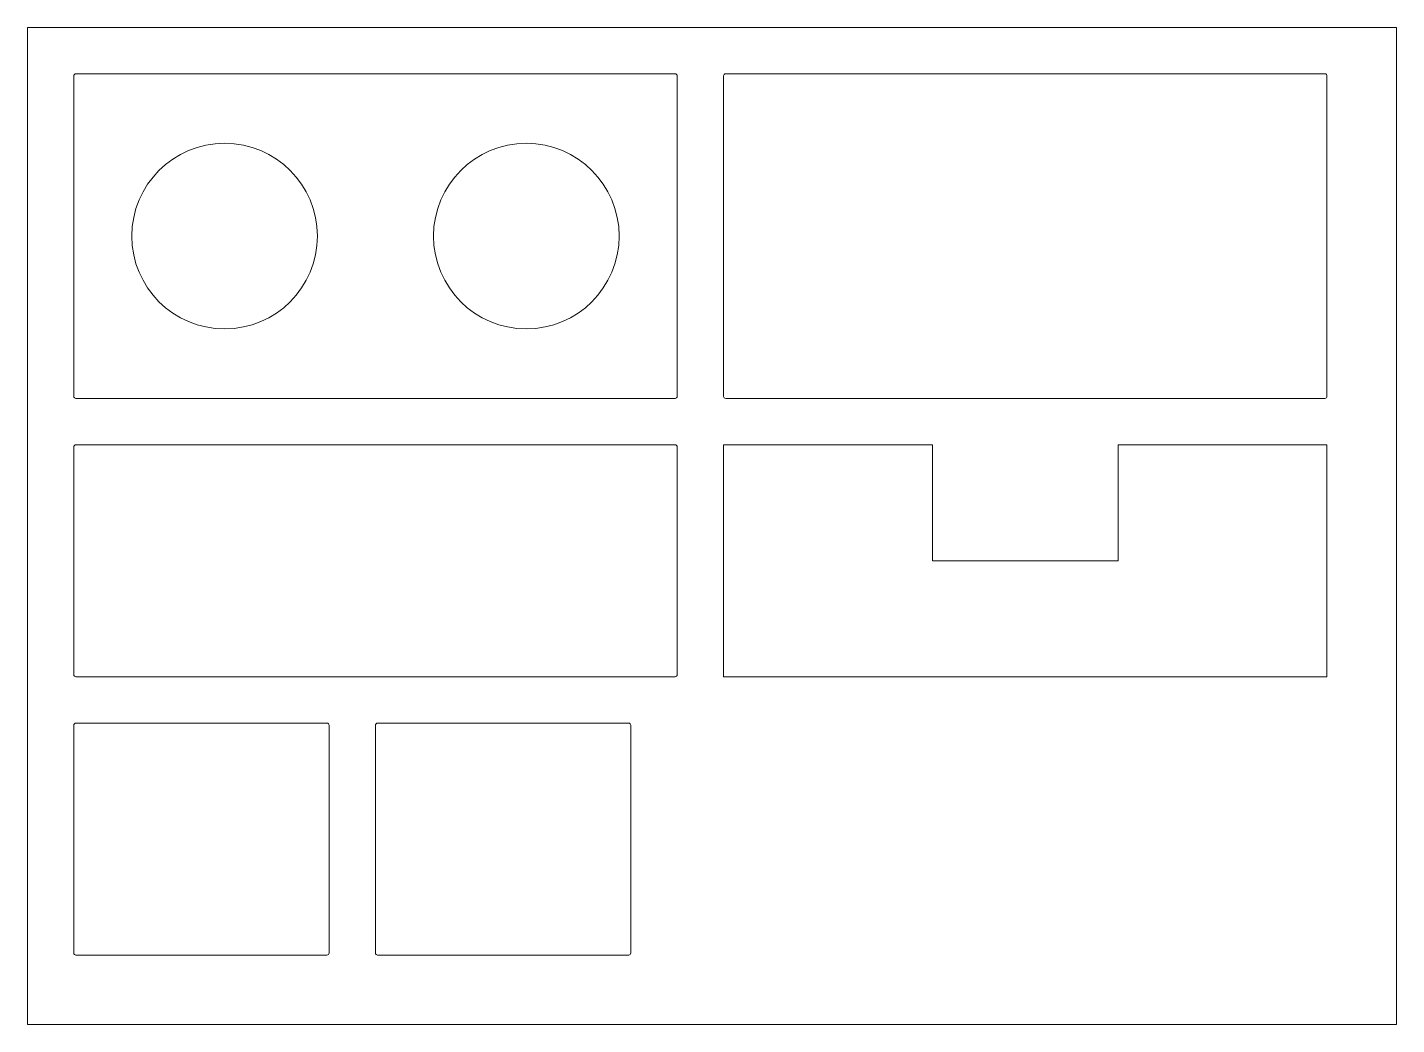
# Paper-space layout 'Layout1' of a CAD drawing. Header units: millimetres. Extents: x 0 to 118, y 0 to 86.
# The model-space entities are those that its viewports show. They can reach past a viewport. Long polylines and large blocks are cut down to what shows.
import ezdxf

# ---------------------------------------------------------------- set-up
doc = ezdxf.new("R2010")
doc.units = ezdxf.units.MM
for name, color, linetype in [('PANEL_ALAS_BAWAH', 7, 'Continuous'), ('PANEL_DINDING_BELAKANG', 7, 'Continuous'), ('PANEL_DINDING_DEPAN', 7, 'Continuous'), ('PANEL_DINDING_KANAN', 7, 'Continuous'), ('PANEL_DINDING_KIRI', 7, 'Continuous'), ('PANEL_TUTUP_ATAS', 7, 'Continuous')]:
    doc.layers.add(name, color=color, linetype=linetype)

msp = doc.modelspace()

# ---------------------------------------------------------------- linework, layer by layer
at = {"layer": 'PANEL_ALAS_BAWAH', "color": 1, "linetype": 'Continuous', "lineweight": 5, "true_color": 0xff0000}
msp.add_open_spline([(111.82, 82), (111.92, 82), (112, 81.92), (112, 81.82), (112, 81.82), (112, 54.18), (112, 54.18), (112, 54.08), (111.92, 54), (111.82, 54), (111.82, 54), (60.18, 54), (60.18, 54), (60.08, 54), (60, 54.08), (60, 54.18), (60, 54.18), (60, 81.82), (60, 81.82), (60, 81.92), (60.08, 82), (60.18, 82), (60.18, 82), (111.82, 82), (111.82, 82)], degree=3, knots=[0, 0, 0, 0, 1, 1, 1, 2, 2, 2, 3, 3, 3, 4, 4, 4, 5, 5, 5, 6, 6, 6, 7, 7, 7, 8, 8, 8, 8], dxfattribs=at)
at = {"layer": 'PANEL_DINDING_BELAKANG', "color": 1, "linetype": 'Continuous', "lineweight": 5, "true_color": 0xff0000}
msp.add_lwpolyline([(60, 50), (78, 50), (78, 40), (94, 40), (94, 50), (112, 50), (112, 30), (60, 30), (60, 50)], close=True, dxfattribs=at)
at = {"layer": 'PANEL_DINDING_DEPAN', "color": 1, "linetype": 'Continuous', "lineweight": 5, "true_color": 0xff0000}
msp.add_open_spline([(55.82, 50), (55.92, 50), (56, 49.92), (56, 49.82), (56, 49.82), (56, 30.18), (56, 30.18), (56, 30.08), (55.92, 30), (55.82, 30), (55.82, 30), (4.18, 30), (4.18, 30), (4.08, 30), (4, 30.08), (4, 30.18), (4, 30.18), (4, 49.82), (4, 49.82), (4, 49.92), (4.08, 50), (4.18, 50), (4.18, 50), (55.82, 50), (55.82, 50)], degree=3, knots=[0, 0, 0, 0, 1, 1, 1, 2, 2, 2, 3, 3, 3, 4, 4, 4, 5, 5, 5, 6, 6, 6, 7, 7, 7, 8, 8, 8, 8], dxfattribs=at)
at = {"layer": 'PANEL_DINDING_KANAN', "color": 1, "linetype": 'Continuous', "lineweight": 5, "true_color": 0xff0000}
msp.add_open_spline([(51.82, 26), (51.92, 26), (52, 25.92), (52, 25.82), (52, 25.82), (52, 6.18), (52, 6.18), (52, 6.08), (51.92, 6), (51.82, 6), (51.82, 6), (30.18, 6), (30.18, 6), (30.08, 6), (30, 6.08), (30, 6.18), (30, 6.18), (30, 25.82), (30, 25.82), (30, 25.92), (30.08, 26), (30.18, 26), (30.18, 26), (51.82, 26), (51.82, 26)], degree=3, knots=[0, 0, 0, 0, 1, 1, 1, 2, 2, 2, 3, 3, 3, 4, 4, 4, 5, 5, 5, 6, 6, 6, 7, 7, 7, 8, 8, 8, 8], dxfattribs=at)
at = {"layer": 'PANEL_DINDING_KIRI', "color": 1, "linetype": 'Continuous', "lineweight": 5, "true_color": 0xff0000}
msp.add_open_spline([(25.82, 26), (25.92, 26), (26, 25.92), (26, 25.82), (26, 25.82), (26, 6.18), (26, 6.18), (26, 6.08), (25.92, 6), (25.82, 6), (25.82, 6), (4.18, 6), (4.18, 6), (4.08, 6), (4, 6.08), (4, 6.18), (4, 6.18), (4, 25.82), (4, 25.82), (4, 25.92), (4.08, 26), (4.18, 26), (4.18, 26), (25.82, 26), (25.82, 26)], degree=3, knots=[0, 0, 0, 0, 1, 1, 1, 2, 2, 2, 3, 3, 3, 4, 4, 4, 5, 5, 5, 6, 6, 6, 7, 7, 7, 8, 8, 8, 8], dxfattribs=at)
at = {"layer": 'PANEL_TUTUP_ATAS', "color": 1, "linetype": 'Continuous', "lineweight": 5, "true_color": 0xff0000}
for points, knots in [([(55.82, 82), (55.92, 82), (56, 81.92), (56, 81.82), (56, 81.82), (56, 54.18), (56, 54.18), (56, 54.08), (55.92, 54), (55.82, 54), (55.82, 54), (4.18, 54), (4.18, 54), (4.08, 54), (4, 54.08), (4, 54.18), (4, 54.18), (4, 81.82), (4, 81.82), (4, 81.92), (4.08, 82), (4.18, 82), (4.18, 82), (55.82, 82), (55.82, 82)], [0, 0, 0, 0, 1, 1, 1, 2, 2, 2, 3, 3, 3, 4, 4, 4, 5, 5, 5, 6, 6, 6, 7, 7, 7, 8, 8, 8, 8]), ([(17, 76), (21.42, 76), (25, 72.42), (25, 68), (25, 63.58), (21.42, 60), (17, 60), (12.58, 60), (9, 63.58), (9, 68), (9, 72.42), (12.58, 76), (17, 76)], [0, 0, 0, 0, 1, 1, 1, 2, 2, 2, 3, 3, 3, 4, 4, 4, 4]), ([(43, 76), (47.42, 76), (51, 72.42), (51, 68), (51, 63.58), (47.42, 60), (43, 60), (38.58, 60), (35, 63.58), (35, 68), (35, 72.42), (38.58, 76), (43, 76)], [0, 0, 0, 0, 1, 1, 1, 2, 2, 2, 3, 3, 3, 4, 4, 4, 4])]:
    msp.add_open_spline(points, degree=3, knots=knots, dxfattribs=at)

psp = doc.layouts.get("Layout1")

# ---------------------------------------------------------------- viewports
at = {"layer": '0'}
psp.add_viewport(center=(59, 43), size=(118, 86), view_center_point=(59, 43), view_height=86, dxfattribs=at)

doc.saveas('drawing.dxf')
